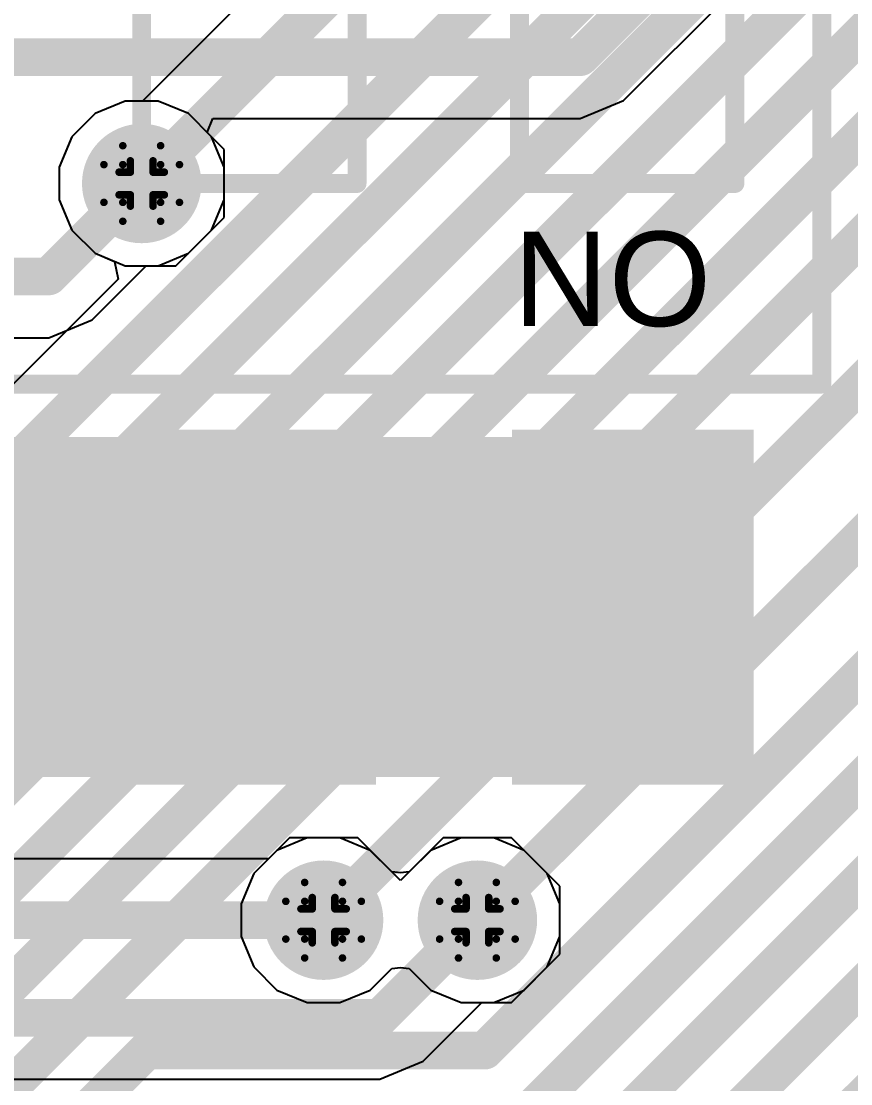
# Model space of a CAD drawing. Header units: inches. Extents: x -4 to 5258, y -4 to 5281.
# Drawn here: x 37.05 to 42.62, y 32.5 to 39.65 of the extents above; entities that cross this region are included whole.
import ezdxf

# ---------------------------------------------------------------- set-up
doc = ezdxf.new("R2010")
doc.units = ezdxf.units.IN
for name, color, linetype in [('Bottom Layer', 5, 'Continuous'), ('Bottom Solder', 6, 'Continuous'), ('Drill Drawing', 1, 'Continuous'), ('Layer 1', 16, 'Continuous'), ('Layer 2', 76, 'Continuous'), ('Top Layer', 1, 'Continuous'), ('Top Overlay', 2, 'Continuous'), ('Top Paste', 8, 'Continuous'), ('Top Solder', 216, 'Continuous'), ('Via Holes', 16, 'Continuous')]:
    doc.layers.add(name, color=color, linetype=linetype)
doc.styles.add('Arial', font='', dxfattribs={"height": 0.2})
doc.styles.get('Arial').set_extended_font_data('Arial')

# ---------------------------------------------------------------- blocks, each defined once
blk = doc.blocks.new('DSIC03LSGET_37')
at = {"layer": 'Top Layer'}
for points in [[(3.357, 3.302), (5.643, 3.302), (5.643, 1.778), (3.357, 1.778)], [(3.357, 0.762), (5.643, 0.762), (5.643, -0.762), (3.357, -0.762)]]:
    blk.add_hatch(color=1, dxfattribs=at).paths.add_polyline_path(points)
at = {"layer": 'Top Paste'}
for points in [[(3.357, 3.302), (5.643, 3.302), (5.643, 1.778), (3.357, 1.778)], [(3.357, 0.762), (5.643, 0.762), (5.643, -0.762), (3.357, -0.762)]]:
    blk.add_hatch(color=8, dxfattribs=at).paths.add_polyline_path(points)
at = {"layer": 'Top Solder'}
for points in [[(3.3062, 3.3528), (5.6938, 3.3528), (5.6938, 1.7272), (3.3062, 1.7272)], [(3.3062, 0.8128), (5.6938, 0.8128), (5.6938, -0.8128), (3.3062, -0.8128)]]:
    blk.add_hatch(color=216, dxfattribs=at).paths.add_polyline_path(points)
at = {"layer": 'Top Overlay'}
for points in [[(3, 3.81, 0.127, 0.127, 0), (-3, 3.81, 0.127, 0.127, 0)], [(3, -3.81, 0.127, 0.127, 0), (3, 3.81, 0.127, 0.127, 0)], [(1.651, 3.2258, 0.127, 0.127, 0), (-1.4986, 3.2258, 0.127, 0.127, 0)], [(1.651, 1.778, 0.127, 0.127, 0), (1.651, 3.2258, 0.127, 0.127, 0)], [(1.651, 1.778, 0.127, 0.127, 0), (-1.4986, 1.778, 0.127, 0.127, 0)], [(1.651, 0.6858, 0.127, 0.127, 0), (-1.4986, 0.6858, 0.127, 0.127, 0)], [(1.651, -0.762, 0.127, 0.127, 0), (1.651, 0.6858, 0.127, 0.127, 0)], [(1.651, -0.762, 0.127, 0.127, 0), (-1.4986, -0.762, 0.127, 0.127, 0)]]:
    blk.add_lwpolyline(points, format="xyseb", dxfattribs=at)
for points in [[(2.9682, 3.81, 0.0635, 0.0635, 1), (3.0317, 3.81, 0.0635, 0.0635, 1)], [(2.9682, 3.81, 0.0635, 0.0635, 1), (3.0317, 3.81, 0.0635, 0.0635, 1)], [(1.6193, 3.2258, 0.0635, 0.0635, 1), (1.6828, 3.2258, 0.0635, 0.0635, 1)], [(1.6193, 3.2258, 0.0635, 0.0635, 1), (1.6828, 3.2258, 0.0635, 0.0635, 1)], [(1.6192, 1.778, 0.0635, 0.0635, 1), (1.6827, 1.778, 0.0635, 0.0635, 1)], [(1.6192, 1.778, 0.0635, 0.0635, 1), (1.6827, 1.778, 0.0635, 0.0635, 1)], [(1.6193, 0.6858, 0.0635, 0.0635, 1), (1.6827, 0.6858, 0.0635, 0.0635, 1)], [(1.6193, 0.6858, 0.0635, 0.0635, 1), (1.6827, 0.6858, 0.0635, 0.0635, 1)], [(1.6193, -0.762, 0.0635, 0.0635, 1), (1.6827, -0.762, 0.0635, 0.0635, 1)], [(1.6193, -0.762, 0.0635, 0.0635, 1), (1.6827, -0.762, 0.0635, 0.0635, 1)]]:
    blk.add_lwpolyline(points, format="xyseb", close=True, dxfattribs=at)
at = {"layer": 'Top Overlay', "style": 'Arial'}
blk.add_text('ON', height=0.635, rotation=-90, dxfattribs=at).set_placement((1.9744, 3.0664))

msp = doc.modelspace()

# ---------------------------------------------------------------- hatches: boundary and pattern name
at = {"layer": 'Bottom Layer'}
h = msp.add_hatch(color=5, dxfattribs=at)
edge = h.paths.add_edge_path()
edge.add_arc((37.8583, 38.5571), 0.3, 0, 360)
h = msp.add_hatch(color=5, dxfattribs=at)
edge = h.paths.add_edge_path()
edge.add_arc((39.081, 33.6028), 0.3, 0, 360)
h = msp.add_hatch(color=5, dxfattribs=at)
edge = h.paths.add_edge_path()
edge.add_arc((40.115, 33.6028), 0.3, 0, 360)
at = {"layer": 'Bottom Solder'}
h = msp.add_hatch(color=6, dxfattribs=at)
edge = h.paths.add_edge_path()
edge.add_arc((37.8583, 38.5571), 0.4016, 0, 360)
h = msp.add_hatch(color=6, dxfattribs=at)
edge = h.paths.add_edge_path()
edge.add_arc((39.081, 33.6028), 0.4016, 0, 360)
h = msp.add_hatch(color=6, dxfattribs=at)
edge = h.paths.add_edge_path()
edge.add_arc((40.115, 33.6028), 0.4016, 0, 360)
at = {"layer": 'Layer 1'}
h = msp.add_hatch(color=16, dxfattribs=at)
edge = h.paths.add_edge_path()
edge.add_arc((37.8583, 38.5571), 0.3, 0, 360)
h = msp.add_hatch(color=16, dxfattribs=at)
edge = h.paths.add_edge_path()
edge.add_arc((39.081, 33.6028), 0.3, 0, 360)
h = msp.add_hatch(color=16, dxfattribs=at)
edge = h.paths.add_edge_path()
edge.add_arc((40.115, 33.6028), 0.3, 0, 360)
at = {"layer": 'Layer 2'}
h = msp.add_hatch(color=76, dxfattribs=at)
edge = h.paths.add_edge_path()
edge.add_arc((37.8583, 38.5571), 0.3, 0, 360)
h = msp.add_hatch(color=76, dxfattribs=at)
edge = h.paths.add_edge_path()
edge.add_arc((39.081, 33.6028), 0.3, 0, 360)
h = msp.add_hatch(color=76, dxfattribs=at)
edge = h.paths.add_edge_path()
edge.add_arc((40.115, 33.6028), 0.3, 0, 360)
at = {"layer": 'Top Layer'}
h = msp.add_hatch(color=1, dxfattribs=at)
edge = h.paths.add_edge_path()
edge.add_arc((37.8583, 38.5571), 0.3, 0, 360)
msp.add_hatch(color=1, dxfattribs=at).paths.add_polyline_path([(34.6645, 34.5652), (41.9223, 34.5652), (41.9223, 36.8512), (34.6645, 36.8512)])
h = msp.add_hatch(color=1, dxfattribs=at)
edge = h.paths.add_edge_path()
edge.add_arc((39.081, 33.6028), 0.3, 0, 360)
h = msp.add_hatch(color=1, dxfattribs=at)
edge = h.paths.add_edge_path()
edge.add_arc((40.115, 33.6028), 0.3, 0, 360)
at = {"layer": 'Top Solder'}
h = msp.add_hatch(color=216, dxfattribs=at)
edge = h.paths.add_edge_path()
edge.add_arc((37.8583, 38.5571), 0.4016, 0, 360)
h = msp.add_hatch(color=216, dxfattribs=at)
edge = h.paths.add_edge_path()
edge.add_arc((39.081, 33.6028), 0.4016, 0, 360)
h = msp.add_hatch(color=216, dxfattribs=at)
edge = h.paths.add_edge_path()
edge.add_arc((40.115, 33.6028), 0.4016, 0, 360)
at = {"layer": 'Via Holes'}
h = msp.add_hatch(color=7, dxfattribs=at)
edge = h.paths.add_edge_path()
edge.add_arc((37.8583, 38.5571), 0.15, 0, 360)
h = msp.add_hatch(color=7, dxfattribs=at)
edge = h.paths.add_edge_path()
edge.add_arc((39.081, 33.6028), 0.15, 0, 360)
h = msp.add_hatch(color=7, dxfattribs=at)
edge = h.paths.add_edge_path()
edge.add_arc((40.115, 33.6028), 0.15, 0, 360)

# ---------------------------------------------------------------- linework, layer by layer
at = {"layer": 'Bottom Layer'}
for p, q in [((37.7481, 39.1111), (37.5444, 39.0268)), ((37.9685, 39.1111), (37.7481, 39.1111)), ((38.1721, 39.0268), (37.9685, 39.1111)), ((37.5444, 39.0268), (37.3886, 38.871)), ((38.3279, 38.871), (38.1721, 39.0268)), ((37.3886, 38.871), (37.3043, 38.6673)), ((38.4123, 38.6673), (38.3279, 38.871)), ((37.3043, 38.6673), (37.3043, 38.4469)), ((38.4123, 38.4469), (38.4123, 38.6673)), ((37.3043, 38.4469), (37.3886, 38.2433)), ((38.3279, 38.2433), (38.4123, 38.4469)), ((37.3886, 38.2433), (37.5444, 38.0875)), ((38.1721, 38.0875), (38.3279, 38.2433)), ((37.5444, 38.0875), (37.7481, 38.0031)), ((37.9685, 38.0031), (38.1721, 38.0875)), ((37.7481, 38.0031), (37.9685, 38.0031)), ((38.9708, 34.1568), (38.7672, 34.0725)), ((39.1912, 34.1568), (38.9708, 34.1568)), ((39.3948, 34.0725), (39.1912, 34.1568)), ((40.0048, 34.1568), (39.8012, 34.0725)), ((40.2252, 34.1568), (40.0048, 34.1568)), ((40.4288, 34.0725), (40.2252, 34.1568)), ((38.7672, 34.0725), (38.6113, 33.9166)), ((39.5398, 33.9275), (39.3948, 34.0725)), ((39.8012, 34.0725), (39.6561, 33.9275)), ((40.5846, 33.9166), (40.4288, 34.0725)), ((38.6113, 33.9166), (38.527, 33.713)), ((39.598, 33.9215), (39.5398, 33.9275)), ((39.6561, 33.9275), (39.598, 33.9215)), ((40.669, 33.713), (40.5846, 33.9166)), ((38.527, 33.713), (38.527, 33.4926)), ((40.669, 33.4926), (40.669, 33.713)), ((38.527, 33.4926), (38.6113, 33.289)), ((40.5846, 33.289), (40.669, 33.4926)), ((38.6113, 33.289), (38.7672, 33.1332)), ((39.3948, 33.1332), (39.5398, 33.2782)), ((39.5398, 33.2782), (39.598, 33.2842)), ((39.598, 33.2842), (39.6561, 33.2782)), ((39.6561, 33.2782), (39.8012, 33.1332)), ((40.4288, 33.1332), (40.5846, 33.289)), ((38.7672, 33.1332), (38.9708, 33.0488)), ((39.1912, 33.0488), (39.3948, 33.1332)), ((39.8012, 33.1332), (40.0048, 33.0488)), ((40.2252, 33.0488), (40.4288, 33.1332)), ((38.9708, 33.0488), (39.1912, 33.0488)), ((40.0048, 33.0488), (40.2252, 33.0488))]:
    msp.add_line(p, q, dxfattribs=at)
at = {"layer": 'Drill Drawing'}
for points in [[(37.7313, 38.6841, 0.0508, 0.0508, 0), (37.7313, 38.8111, 0.0508, 0.0508, 0)], [(37.7313, 38.8111, 0.0508, 0.0508, 0), (37.9853, 38.8111, 0.0508, 0.0508, 0)], [(37.9853, 38.6841, 0.0508, 0.0508, 0), (37.9853, 38.8111, 0.0508, 0.0508, 0)], [(37.7821, 38.6333, 0.0508, 0.0508, 0), (37.7821, 38.7095, 0.0508, 0.0508, 0)], [(37.7821, 38.7095, 0.0508, 0.0508, 0), (37.9345, 38.7095, 0.0508, 0.0508, 0)], [(37.9345, 38.6333, 0.0508, 0.0508, 0), (37.9345, 38.7095, 0.0508, 0.0508, 0)], [(37.6043, 38.4301, 0.0508, 0.0508, 0), (37.6043, 38.6841, 0.0508, 0.0508, 0)], [(37.6043, 38.6841, 0.0508, 0.0508, 0), (37.7313, 38.6841, 0.0508, 0.0508, 0)], [(37.7059, 38.4809, 0.0508, 0.0508, 0), (37.7059, 38.6333, 0.0508, 0.0508, 0)], [(37.7059, 38.6333, 0.0508, 0.0508, 0), (37.7821, 38.6333, 0.0508, 0.0508, 0)], [(37.9345, 38.6333, 0.0508, 0.0508, 0), (38.0107, 38.6333, 0.0508, 0.0508, 0)], [(37.9853, 38.6841, 0.0508, 0.0508, 0), (38.1123, 38.6841, 0.0508, 0.0508, 0)], [(38.0107, 38.4809, 0.0508, 0.0508, 0), (38.0107, 38.6333, 0.0508, 0.0508, 0)], [(38.1123, 38.4301, 0.0508, 0.0508, 0), (38.1123, 38.6841, 0.0508, 0.0508, 0)], [(37.6043, 38.4301, 0.0508, 0.0508, 0), (37.7313, 38.4301, 0.0508, 0.0508, 0)], [(37.7059, 38.4809, 0.0508, 0.0508, 0), (37.7821, 38.4809, 0.0508, 0.0508, 0)], [(37.7313, 38.3031, 0.0508, 0.0508, 0), (37.7313, 38.4301, 0.0508, 0.0508, 0)], [(37.7821, 38.4047, 0.0508, 0.0508, 0), (37.7821, 38.4809, 0.0508, 0.0508, 0)], [(37.9345, 38.4809, 0.0508, 0.0508, 0), (38.0107, 38.4809, 0.0508, 0.0508, 0)], [(37.9345, 38.4047, 0.0508, 0.0508, 0), (37.9345, 38.4809, 0.0508, 0.0508, 0)], [(37.9853, 38.4301, 0.0508, 0.0508, 0), (38.1123, 38.4301, 0.0508, 0.0508, 0)], [(37.9853, 38.3031, 0.0508, 0.0508, 0), (37.9853, 38.4301, 0.0508, 0.0508, 0)], [(37.7821, 38.4047, 0.0508, 0.0508, 0), (37.9345, 38.4047, 0.0508, 0.0508, 0)], [(37.7313, 38.3031, 0.0508, 0.0508, 0), (37.9853, 38.3031, 0.0508, 0.0508, 0)], [(38.954, 33.7298, 0.0508, 0.0508, 0), (38.954, 33.8568, 0.0508, 0.0508, 0)], [(38.954, 33.8568, 0.0508, 0.0508, 0), (39.208, 33.8568, 0.0508, 0.0508, 0)], [(39.208, 33.7298, 0.0508, 0.0508, 0), (39.208, 33.8568, 0.0508, 0.0508, 0)], [(39.988, 33.7298, 0.0508, 0.0508, 0), (39.988, 33.8568, 0.0508, 0.0508, 0)], [(39.988, 33.8568, 0.0508, 0.0508, 0), (40.242, 33.8568, 0.0508, 0.0508, 0)], [(40.242, 33.7298, 0.0508, 0.0508, 0), (40.242, 33.8568, 0.0508, 0.0508, 0)], [(38.827, 33.4758, 0.0508, 0.0508, 0), (38.827, 33.7298, 0.0508, 0.0508, 0)], [(38.827, 33.7298, 0.0508, 0.0508, 0), (38.954, 33.7298, 0.0508, 0.0508, 0)], [(39.0048, 33.679, 0.0508, 0.0508, 0), (39.0048, 33.7552, 0.0508, 0.0508, 0)], [(39.0048, 33.7552, 0.0508, 0.0508, 0), (39.1572, 33.7552, 0.0508, 0.0508, 0)], [(39.1572, 33.679, 0.0508, 0.0508, 0), (39.1572, 33.7552, 0.0508, 0.0508, 0)], [(39.208, 33.7298, 0.0508, 0.0508, 0), (39.335, 33.7298, 0.0508, 0.0508, 0)], [(39.335, 33.4758, 0.0508, 0.0508, 0), (39.335, 33.7298, 0.0508, 0.0508, 0)], [(39.861, 33.4758, 0.0508, 0.0508, 0), (39.861, 33.7298, 0.0508, 0.0508, 0)], [(39.861, 33.7298, 0.0508, 0.0508, 0), (39.988, 33.7298, 0.0508, 0.0508, 0)], [(40.0388, 33.679, 0.0508, 0.0508, 0), (40.0388, 33.7552, 0.0508, 0.0508, 0)], [(40.0388, 33.7552, 0.0508, 0.0508, 0), (40.1912, 33.7552, 0.0508, 0.0508, 0)], [(40.1912, 33.679, 0.0508, 0.0508, 0), (40.1912, 33.7552, 0.0508, 0.0508, 0)], [(40.242, 33.7298, 0.0508, 0.0508, 0), (40.369, 33.7298, 0.0508, 0.0508, 0)], [(40.369, 33.4758, 0.0508, 0.0508, 0), (40.369, 33.7298, 0.0508, 0.0508, 0)], [(38.9286, 33.5266, 0.0508, 0.0508, 0), (38.9286, 33.679, 0.0508, 0.0508, 0)], [(38.9286, 33.679, 0.0508, 0.0508, 0), (39.0048, 33.679, 0.0508, 0.0508, 0)], [(39.1572, 33.679, 0.0508, 0.0508, 0), (39.2334, 33.679, 0.0508, 0.0508, 0)], [(39.2334, 33.5266, 0.0508, 0.0508, 0), (39.2334, 33.679, 0.0508, 0.0508, 0)], [(39.9626, 33.5266, 0.0508, 0.0508, 0), (39.9626, 33.679, 0.0508, 0.0508, 0)], [(39.9626, 33.679, 0.0508, 0.0508, 0), (40.0388, 33.679, 0.0508, 0.0508, 0)], [(40.1912, 33.679, 0.0508, 0.0508, 0), (40.2674, 33.679, 0.0508, 0.0508, 0)], [(40.2674, 33.5266, 0.0508, 0.0508, 0), (40.2674, 33.679, 0.0508, 0.0508, 0)], [(38.9286, 33.5266, 0.0508, 0.0508, 0), (39.0048, 33.5266, 0.0508, 0.0508, 0)], [(39.0048, 33.4504, 0.0508, 0.0508, 0), (39.0048, 33.5266, 0.0508, 0.0508, 0)], [(39.1572, 33.5266, 0.0508, 0.0508, 0), (39.2334, 33.5266, 0.0508, 0.0508, 0)], [(39.1572, 33.4504, 0.0508, 0.0508, 0), (39.1572, 33.5266, 0.0508, 0.0508, 0)], [(39.9626, 33.5266, 0.0508, 0.0508, 0), (40.0388, 33.5266, 0.0508, 0.0508, 0)], [(40.0388, 33.4504, 0.0508, 0.0508, 0), (40.0388, 33.5266, 0.0508, 0.0508, 0)], [(40.1912, 33.5266, 0.0508, 0.0508, 0), (40.2674, 33.5266, 0.0508, 0.0508, 0)], [(40.1912, 33.4504, 0.0508, 0.0508, 0), (40.1912, 33.5266, 0.0508, 0.0508, 0)], [(38.827, 33.4758, 0.0508, 0.0508, 0), (38.954, 33.4758, 0.0508, 0.0508, 0)], [(38.954, 33.3488, 0.0508, 0.0508, 0), (38.954, 33.4758, 0.0508, 0.0508, 0)], [(39.0048, 33.4504, 0.0508, 0.0508, 0), (39.1572, 33.4504, 0.0508, 0.0508, 0)], [(39.208, 33.4758, 0.0508, 0.0508, 0), (39.335, 33.4758, 0.0508, 0.0508, 0)], [(39.208, 33.3488, 0.0508, 0.0508, 0), (39.208, 33.4758, 0.0508, 0.0508, 0)], [(39.861, 33.4758, 0.0508, 0.0508, 0), (39.988, 33.4758, 0.0508, 0.0508, 0)], [(39.988, 33.3488, 0.0508, 0.0508, 0), (39.988, 33.4758, 0.0508, 0.0508, 0)], [(40.0388, 33.4504, 0.0508, 0.0508, 0), (40.1912, 33.4504, 0.0508, 0.0508, 0)], [(40.242, 33.4758, 0.0508, 0.0508, 0), (40.369, 33.4758, 0.0508, 0.0508, 0)], [(40.242, 33.3488, 0.0508, 0.0508, 0), (40.242, 33.4758, 0.0508, 0.0508, 0)], [(38.954, 33.3488, 0.0508, 0.0508, 0), (39.208, 33.3488, 0.0508, 0.0508, 0)], [(39.988, 33.3488, 0.0508, 0.0508, 0), (40.242, 33.3488, 0.0508, 0.0508, 0)]]:
    msp.add_lwpolyline(points, format="xyseb", dxfattribs=at)
for points in [[(37.7186, 38.8111, 0.0254, 0.0254, 1), (37.744, 38.8111, 0.0254, 0.0254, 1)], [(37.7186, 38.8111, 0.0254, 0.0254, 1), (37.744, 38.8111, 0.0254, 0.0254, 1)], [(37.9726, 38.8111, 0.0254, 0.0254, 1), (37.998, 38.8111, 0.0254, 0.0254, 1)], [(37.9726, 38.8111, 0.0254, 0.0254, 1), (37.998, 38.8111, 0.0254, 0.0254, 1)], [(37.7694, 38.7095, 0.0254, 0.0254, 1), (37.7948, 38.7095, 0.0254, 0.0254, 1)], [(37.7694, 38.7095, 0.0254, 0.0254, 1), (37.7948, 38.7095, 0.0254, 0.0254, 1)], [(37.9218, 38.7095, 0.0254, 0.0254, 1), (37.9472, 38.7095, 0.0254, 0.0254, 1)], [(37.9218, 38.7095, 0.0254, 0.0254, 1), (37.9472, 38.7095, 0.0254, 0.0254, 1)], [(37.5916, 38.6841, 0.0254, 0.0254, 1), (37.617, 38.6841, 0.0254, 0.0254, 1)], [(37.5916, 38.6841, 0.0254, 0.0254, 1), (37.617, 38.6841, 0.0254, 0.0254, 1)], [(37.6932, 38.6333, 0.0254, 0.0254, 1), (37.7186, 38.6333, 0.0254, 0.0254, 1)], [(37.6932, 38.6333, 0.0254, 0.0254, 1), (37.7186, 38.6333, 0.0254, 0.0254, 1)], [(37.7186, 38.6841, 0.0254, 0.0254, 1), (37.744, 38.6841, 0.0254, 0.0254, 1)], [(37.7186, 38.6841, 0.0254, 0.0254, 1), (37.744, 38.6841, 0.0254, 0.0254, 1)], [(37.7694, 38.6333, 0.0254, 0.0254, 1), (37.7948, 38.6333, 0.0254, 0.0254, 1)], [(37.7694, 38.6333, 0.0254, 0.0254, 1), (37.7948, 38.6333, 0.0254, 0.0254, 1)], [(37.9218, 38.6333, 0.0254, 0.0254, 1), (37.9472, 38.6333, 0.0254, 0.0254, 1)], [(37.9218, 38.6333, 0.0254, 0.0254, 1), (37.9472, 38.6333, 0.0254, 0.0254, 1)], [(37.9726, 38.6841, 0.0254, 0.0254, 1), (37.998, 38.6841, 0.0254, 0.0254, 1)], [(37.9726, 38.6841, 0.0254, 0.0254, 1), (37.998, 38.6841, 0.0254, 0.0254, 1)], [(37.998, 38.6333, 0.0254, 0.0254, 1), (38.0234, 38.6333, 0.0254, 0.0254, 1)], [(37.998, 38.6333, 0.0254, 0.0254, 1), (38.0234, 38.6333, 0.0254, 0.0254, 1)], [(38.0996, 38.6841, 0.0254, 0.0254, 1), (38.125, 38.6841, 0.0254, 0.0254, 1)], [(38.0996, 38.6841, 0.0254, 0.0254, 1), (38.125, 38.6841, 0.0254, 0.0254, 1)], [(37.5916, 38.4301, 0.0254, 0.0254, 1), (37.617, 38.4301, 0.0254, 0.0254, 1)], [(37.5916, 38.4301, 0.0254, 0.0254, 1), (37.617, 38.4301, 0.0254, 0.0254, 1)], [(37.6932, 38.4809, 0.0254, 0.0254, 1), (37.7186, 38.4809, 0.0254, 0.0254, 1)], [(37.6932, 38.4809, 0.0254, 0.0254, 1), (37.7186, 38.4809, 0.0254, 0.0254, 1)], [(37.7186, 38.4301, 0.0254, 0.0254, 1), (37.744, 38.4301, 0.0254, 0.0254, 1)], [(37.7186, 38.4301, 0.0254, 0.0254, 1), (37.744, 38.4301, 0.0254, 0.0254, 1)], [(37.7694, 38.4809, 0.0254, 0.0254, 1), (37.7948, 38.4809, 0.0254, 0.0254, 1)], [(37.7694, 38.4809, 0.0254, 0.0254, 1), (37.7948, 38.4809, 0.0254, 0.0254, 1)], [(37.9218, 38.4809, 0.0254, 0.0254, 1), (37.9472, 38.4809, 0.0254, 0.0254, 1)], [(37.9218, 38.4809, 0.0254, 0.0254, 1), (37.9472, 38.4809, 0.0254, 0.0254, 1)], [(37.9726, 38.4301, 0.0254, 0.0254, 1), (37.998, 38.4301, 0.0254, 0.0254, 1)], [(37.9726, 38.4301, 0.0254, 0.0254, 1), (37.998, 38.4301, 0.0254, 0.0254, 1)], [(37.998, 38.4809, 0.0254, 0.0254, 1), (38.0234, 38.4809, 0.0254, 0.0254, 1)], [(37.998, 38.4809, 0.0254, 0.0254, 1), (38.0234, 38.4809, 0.0254, 0.0254, 1)], [(38.0996, 38.4301, 0.0254, 0.0254, 1), (38.125, 38.4301, 0.0254, 0.0254, 1)], [(38.0996, 38.4301, 0.0254, 0.0254, 1), (38.125, 38.4301, 0.0254, 0.0254, 1)], [(37.7694, 38.4047, 0.0254, 0.0254, 1), (37.7948, 38.4047, 0.0254, 0.0254, 1)], [(37.7694, 38.4047, 0.0254, 0.0254, 1), (37.7948, 38.4047, 0.0254, 0.0254, 1)], [(37.9218, 38.4047, 0.0254, 0.0254, 1), (37.9472, 38.4047, 0.0254, 0.0254, 1)], [(37.9218, 38.4047, 0.0254, 0.0254, 1), (37.9472, 38.4047, 0.0254, 0.0254, 1)], [(37.7186, 38.3031, 0.0254, 0.0254, 1), (37.744, 38.3031, 0.0254, 0.0254, 1)], [(37.7186, 38.3031, 0.0254, 0.0254, 1), (37.744, 38.3031, 0.0254, 0.0254, 1)], [(37.9726, 38.3031, 0.0254, 0.0254, 1), (37.998, 38.3031, 0.0254, 0.0254, 1)], [(37.9726, 38.3031, 0.0254, 0.0254, 1), (37.998, 38.3031, 0.0254, 0.0254, 1)], [(38.9413, 33.8568, 0.0254, 0.0254, 1), (38.9667, 33.8568, 0.0254, 0.0254, 1)], [(38.9413, 33.8568, 0.0254, 0.0254, 1), (38.9667, 33.8568, 0.0254, 0.0254, 1)], [(39.1953, 33.8568, 0.0254, 0.0254, 1), (39.2207, 33.8568, 0.0254, 0.0254, 1)], [(39.1953, 33.8568, 0.0254, 0.0254, 1), (39.2207, 33.8568, 0.0254, 0.0254, 1)], [(39.9753, 33.8568, 0.0254, 0.0254, 1), (40.0007, 33.8568, 0.0254, 0.0254, 1)], [(39.9753, 33.8568, 0.0254, 0.0254, 1), (40.0007, 33.8568, 0.0254, 0.0254, 1)], [(40.2293, 33.8568, 0.0254, 0.0254, 1), (40.2547, 33.8568, 0.0254, 0.0254, 1)], [(40.2293, 33.8568, 0.0254, 0.0254, 1), (40.2547, 33.8568, 0.0254, 0.0254, 1)], [(38.8143, 33.7298, 0.0254, 0.0254, 1), (38.8397, 33.7298, 0.0254, 0.0254, 1)], [(38.8143, 33.7298, 0.0254, 0.0254, 1), (38.8397, 33.7298, 0.0254, 0.0254, 1)], [(38.9413, 33.7298, 0.0254, 0.0254, 1), (38.9667, 33.7298, 0.0254, 0.0254, 1)], [(38.9413, 33.7298, 0.0254, 0.0254, 1), (38.9667, 33.7298, 0.0254, 0.0254, 1)], [(38.9921, 33.7552, 0.0254, 0.0254, 1), (39.0175, 33.7552, 0.0254, 0.0254, 1)], [(38.9921, 33.7552, 0.0254, 0.0254, 1), (39.0175, 33.7552, 0.0254, 0.0254, 1)], [(39.1445, 33.7552, 0.0254, 0.0254, 1), (39.1699, 33.7552, 0.0254, 0.0254, 1)], [(39.1445, 33.7552, 0.0254, 0.0254, 1), (39.1699, 33.7552, 0.0254, 0.0254, 1)], [(39.1953, 33.7298, 0.0254, 0.0254, 1), (39.2207, 33.7298, 0.0254, 0.0254, 1)], [(39.1953, 33.7298, 0.0254, 0.0254, 1), (39.2207, 33.7298, 0.0254, 0.0254, 1)], [(39.3223, 33.7298, 0.0254, 0.0254, 1), (39.3477, 33.7298, 0.0254, 0.0254, 1)], [(39.3223, 33.7298, 0.0254, 0.0254, 1), (39.3477, 33.7298, 0.0254, 0.0254, 1)], [(39.8483, 33.7298, 0.0254, 0.0254, 1), (39.8737, 33.7298, 0.0254, 0.0254, 1)], [(39.8483, 33.7298, 0.0254, 0.0254, 1), (39.8737, 33.7298, 0.0254, 0.0254, 1)], [(39.9753, 33.7298, 0.0254, 0.0254, 1), (40.0007, 33.7298, 0.0254, 0.0254, 1)], [(39.9753, 33.7298, 0.0254, 0.0254, 1), (40.0007, 33.7298, 0.0254, 0.0254, 1)], [(40.0261, 33.7552, 0.0254, 0.0254, 1), (40.0515, 33.7552, 0.0254, 0.0254, 1)], [(40.0261, 33.7552, 0.0254, 0.0254, 1), (40.0515, 33.7552, 0.0254, 0.0254, 1)], [(40.1785, 33.7552, 0.0254, 0.0254, 1), (40.2039, 33.7552, 0.0254, 0.0254, 1)], [(40.1785, 33.7552, 0.0254, 0.0254, 1), (40.2039, 33.7552, 0.0254, 0.0254, 1)], [(40.2293, 33.7298, 0.0254, 0.0254, 1), (40.2547, 33.7298, 0.0254, 0.0254, 1)], [(40.2293, 33.7298, 0.0254, 0.0254, 1), (40.2547, 33.7298, 0.0254, 0.0254, 1)], [(40.3563, 33.7298, 0.0254, 0.0254, 1), (40.3817, 33.7298, 0.0254, 0.0254, 1)], [(40.3563, 33.7298, 0.0254, 0.0254, 1), (40.3817, 33.7298, 0.0254, 0.0254, 1)], [(38.9159, 33.679, 0.0254, 0.0254, 1), (38.9413, 33.679, 0.0254, 0.0254, 1)], [(38.9159, 33.679, 0.0254, 0.0254, 1), (38.9413, 33.679, 0.0254, 0.0254, 1)], [(38.9921, 33.679, 0.0254, 0.0254, 1), (39.0175, 33.679, 0.0254, 0.0254, 1)], [(38.9921, 33.679, 0.0254, 0.0254, 1), (39.0175, 33.679, 0.0254, 0.0254, 1)], [(39.1445, 33.679, 0.0254, 0.0254, 1), (39.1699, 33.679, 0.0254, 0.0254, 1)], [(39.1445, 33.679, 0.0254, 0.0254, 1), (39.1699, 33.679, 0.0254, 0.0254, 1)], [(39.2207, 33.679, 0.0254, 0.0254, 1), (39.2461, 33.679, 0.0254, 0.0254, 1)], [(39.2207, 33.679, 0.0254, 0.0254, 1), (39.2461, 33.679, 0.0254, 0.0254, 1)], [(39.9499, 33.679, 0.0254, 0.0254, 1), (39.9753, 33.679, 0.0254, 0.0254, 1)], [(39.9499, 33.679, 0.0254, 0.0254, 1), (39.9753, 33.679, 0.0254, 0.0254, 1)], [(40.0261, 33.679, 0.0254, 0.0254, 1), (40.0515, 33.679, 0.0254, 0.0254, 1)], [(40.0261, 33.679, 0.0254, 0.0254, 1), (40.0515, 33.679, 0.0254, 0.0254, 1)], [(40.1785, 33.679, 0.0254, 0.0254, 1), (40.2039, 33.679, 0.0254, 0.0254, 1)], [(40.1785, 33.679, 0.0254, 0.0254, 1), (40.2039, 33.679, 0.0254, 0.0254, 1)], [(40.2547, 33.679, 0.0254, 0.0254, 1), (40.2801, 33.679, 0.0254, 0.0254, 1)], [(40.2547, 33.679, 0.0254, 0.0254, 1), (40.2801, 33.679, 0.0254, 0.0254, 1)], [(38.9159, 33.5266, 0.0254, 0.0254, 1), (38.9413, 33.5266, 0.0254, 0.0254, 1)], [(38.9159, 33.5266, 0.0254, 0.0254, 1), (38.9413, 33.5266, 0.0254, 0.0254, 1)], [(38.9921, 33.5266, 0.0254, 0.0254, 1), (39.0175, 33.5266, 0.0254, 0.0254, 1)], [(38.9921, 33.5266, 0.0254, 0.0254, 1), (39.0175, 33.5266, 0.0254, 0.0254, 1)], [(39.1445, 33.5266, 0.0254, 0.0254, 1), (39.1699, 33.5266, 0.0254, 0.0254, 1)], [(39.1445, 33.5266, 0.0254, 0.0254, 1), (39.1699, 33.5266, 0.0254, 0.0254, 1)], [(39.2207, 33.5266, 0.0254, 0.0254, 1), (39.2461, 33.5266, 0.0254, 0.0254, 1)], [(39.2207, 33.5266, 0.0254, 0.0254, 1), (39.2461, 33.5266, 0.0254, 0.0254, 1)], [(39.9499, 33.5266, 0.0254, 0.0254, 1), (39.9753, 33.5266, 0.0254, 0.0254, 1)], [(39.9499, 33.5266, 0.0254, 0.0254, 1), (39.9753, 33.5266, 0.0254, 0.0254, 1)], [(40.0261, 33.5266, 0.0254, 0.0254, 1), (40.0515, 33.5266, 0.0254, 0.0254, 1)], [(40.0261, 33.5266, 0.0254, 0.0254, 1), (40.0515, 33.5266, 0.0254, 0.0254, 1)], [(40.1785, 33.5266, 0.0254, 0.0254, 1), (40.2039, 33.5266, 0.0254, 0.0254, 1)], [(40.1785, 33.5266, 0.0254, 0.0254, 1), (40.2039, 33.5266, 0.0254, 0.0254, 1)], [(40.2547, 33.5266, 0.0254, 0.0254, 1), (40.2801, 33.5266, 0.0254, 0.0254, 1)], [(40.2547, 33.5266, 0.0254, 0.0254, 1), (40.2801, 33.5266, 0.0254, 0.0254, 1)], [(38.8143, 33.4758, 0.0254, 0.0254, 1), (38.8397, 33.4758, 0.0254, 0.0254, 1)], [(38.8143, 33.4758, 0.0254, 0.0254, 1), (38.8397, 33.4758, 0.0254, 0.0254, 1)], [(38.9413, 33.4758, 0.0254, 0.0254, 1), (38.9667, 33.4758, 0.0254, 0.0254, 1)], [(38.9413, 33.4758, 0.0254, 0.0254, 1), (38.9667, 33.4758, 0.0254, 0.0254, 1)], [(38.9921, 33.4504, 0.0254, 0.0254, 1), (39.0175, 33.4504, 0.0254, 0.0254, 1)], [(38.9921, 33.4504, 0.0254, 0.0254, 1), (39.0175, 33.4504, 0.0254, 0.0254, 1)], [(39.1445, 33.4504, 0.0254, 0.0254, 1), (39.1699, 33.4504, 0.0254, 0.0254, 1)], [(39.1445, 33.4504, 0.0254, 0.0254, 1), (39.1699, 33.4504, 0.0254, 0.0254, 1)], [(39.1953, 33.4758, 0.0254, 0.0254, 1), (39.2207, 33.4758, 0.0254, 0.0254, 1)], [(39.1953, 33.4758, 0.0254, 0.0254, 1), (39.2207, 33.4758, 0.0254, 0.0254, 1)], [(39.3223, 33.4758, 0.0254, 0.0254, 1), (39.3477, 33.4758, 0.0254, 0.0254, 1)], [(39.3223, 33.4758, 0.0254, 0.0254, 1), (39.3477, 33.4758, 0.0254, 0.0254, 1)], [(39.8483, 33.4758, 0.0254, 0.0254, 1), (39.8737, 33.4758, 0.0254, 0.0254, 1)], [(39.8483, 33.4758, 0.0254, 0.0254, 1), (39.8737, 33.4758, 0.0254, 0.0254, 1)], [(39.9753, 33.4758, 0.0254, 0.0254, 1), (40.0007, 33.4758, 0.0254, 0.0254, 1)], [(39.9753, 33.4758, 0.0254, 0.0254, 1), (40.0007, 33.4758, 0.0254, 0.0254, 1)], [(40.0261, 33.4504, 0.0254, 0.0254, 1), (40.0515, 33.4504, 0.0254, 0.0254, 1)], [(40.0261, 33.4504, 0.0254, 0.0254, 1), (40.0515, 33.4504, 0.0254, 0.0254, 1)], [(40.1785, 33.4504, 0.0254, 0.0254, 1), (40.2039, 33.4504, 0.0254, 0.0254, 1)], [(40.1785, 33.4504, 0.0254, 0.0254, 1), (40.2039, 33.4504, 0.0254, 0.0254, 1)], [(40.2293, 33.4758, 0.0254, 0.0254, 1), (40.2547, 33.4758, 0.0254, 0.0254, 1)], [(40.2293, 33.4758, 0.0254, 0.0254, 1), (40.2547, 33.4758, 0.0254, 0.0254, 1)], [(40.3563, 33.4758, 0.0254, 0.0254, 1), (40.3817, 33.4758, 0.0254, 0.0254, 1)], [(40.3563, 33.4758, 0.0254, 0.0254, 1), (40.3817, 33.4758, 0.0254, 0.0254, 1)], [(38.9413, 33.3488, 0.0254, 0.0254, 1), (38.9667, 33.3488, 0.0254, 0.0254, 1)], [(38.9413, 33.3488, 0.0254, 0.0254, 1), (38.9667, 33.3488, 0.0254, 0.0254, 1)], [(39.1953, 33.3488, 0.0254, 0.0254, 1), (39.2207, 33.3488, 0.0254, 0.0254, 1)], [(39.1953, 33.3488, 0.0254, 0.0254, 1), (39.2207, 33.3488, 0.0254, 0.0254, 1)], [(39.9753, 33.3488, 0.0254, 0.0254, 1), (40.0007, 33.3488, 0.0254, 0.0254, 1)], [(39.9753, 33.3488, 0.0254, 0.0254, 1), (40.0007, 33.3488, 0.0254, 0.0254, 1)], [(40.2293, 33.3488, 0.0254, 0.0254, 1), (40.2547, 33.3488, 0.0254, 0.0254, 1)], [(40.2293, 33.3488, 0.0254, 0.0254, 1), (40.2547, 33.3488, 0.0254, 0.0254, 1)]]:
    msp.add_lwpolyline(points, format="xyseb", close=True, dxfattribs=at)
at = {"layer": 'Layer 1'}
for p, q in [((37.7481, 39.1111), (37.5444, 39.0268)), ((37.9685, 39.1111), (37.7481, 39.1111)), ((38.1721, 39.0268), (37.9685, 39.1111)), ((37.5444, 39.0268), (37.3886, 38.871)), ((38.3279, 38.871), (38.1721, 39.0268)), ((37.3886, 38.871), (37.3043, 38.6673)), ((38.4123, 38.6673), (38.3279, 38.871)), ((37.3043, 38.6673), (37.3043, 38.4469)), ((38.4123, 38.4469), (38.4123, 38.6673)), ((37.3043, 38.4469), (37.3886, 38.2433)), ((38.3279, 38.2433), (38.4123, 38.4469)), ((37.3886, 38.2433), (37.5444, 38.0875)), ((38.1721, 38.0875), (38.3279, 38.2433)), ((37.5444, 38.0875), (37.7481, 38.0031)), ((37.9685, 38.0031), (38.1721, 38.0875)), ((37.7481, 38.0031), (37.9685, 38.0031)), ((38.9708, 34.1568), (38.7672, 34.0725)), ((39.1912, 34.1568), (38.9708, 34.1568)), ((39.3948, 34.0725), (39.1912, 34.1568)), ((40.0048, 34.1568), (39.8012, 34.0725)), ((40.2252, 34.1568), (40.0048, 34.1568)), ((40.4288, 34.0725), (40.2252, 34.1568)), ((38.7672, 34.0725), (38.6113, 33.9166)), ((39.5398, 33.9275), (39.3948, 34.0725)), ((39.8012, 34.0725), (39.6561, 33.9275)), ((40.5846, 33.9166), (40.4288, 34.0725)), ((38.6113, 33.9166), (38.527, 33.713)), ((39.598, 33.9215), (39.5398, 33.9275)), ((39.6561, 33.9275), (39.598, 33.9215)), ((40.669, 33.713), (40.5846, 33.9166)), ((38.527, 33.713), (38.527, 33.4926)), ((40.669, 33.4926), (40.669, 33.713)), ((38.527, 33.4926), (38.6113, 33.289)), ((40.5846, 33.289), (40.669, 33.4926)), ((38.6113, 33.289), (38.7672, 33.1332)), ((39.3948, 33.1332), (39.5398, 33.2782)), ((39.5398, 33.2782), (39.598, 33.2842)), ((39.598, 33.2842), (39.6561, 33.2782)), ((39.6561, 33.2782), (39.8012, 33.1332)), ((40.4288, 33.1332), (40.5846, 33.289)), ((38.7672, 33.1332), (38.9708, 33.0488)), ((39.1912, 33.0488), (39.3948, 33.1332)), ((39.8012, 33.1332), (40.0048, 33.0488)), ((40.2252, 33.0488), (40.4288, 33.1332)), ((38.9708, 33.0488), (39.1912, 33.0488)), ((40.0048, 33.0488), (40.2252, 33.0488))]:
    msp.add_line(p, q, dxfattribs=at)
at = {"layer": 'Layer 2'}
for p, q in [((44.416, 45.6642), (37.8629, 39.1111)), ((37.7481, 39.1111), (37.5444, 39.0268)), ((37.8629, 39.1111), (37.7481, 39.1111)), ((37.5444, 39.0268), (37.3886, 38.871)), ((37.3886, 38.871), (37.3043, 38.6673)), ((37.3043, 38.6673), (37.3043, 38.4469)), ((37.3043, 38.4469), (37.3886, 38.2433)), ((37.3886, 38.2433), (37.5444, 38.0875)), ((37.5444, 38.0875), (37.6753, 38.0333)), ((37.6753, 38.0333), (37.6991, 37.9134)), ((37.6991, 37.9134), (35.6765, 35.8908))]:
    msp.add_line(p, q, dxfattribs=at)
for points in [[(37.8583, 38.5571, 0.254, 0.254, 0), (44.6907, 45.3895, 0.254, 0.254, 0)], [(30.6582, 30.3232, 0.254, 0.254, 0), (45.1664, 44.8314, 0.254, 0.254, 0)], [(30.6559, 29.6308, 0.254, 0.254, 0), (45.3273, 44.3022, 0.254, 0.254, 0)], [(30.7295, 28.964, 0.254, 0.254, 0), (45.5696, 43.8041, 0.254, 0.254, 0)], [(30.6945, 28.2465, 0.254, 0.254, 0), (45.7468, 43.2988, 0.254, 0.254, 0)], [(30.7594, 27.6289, 0.254, 0.254, 0), (45.9467, 42.8162, 0.254, 0.254, 0)], [(30.8317, 27.0187, 0.254, 0.254, 0), (46.1466, 42.3336, 0.254, 0.254, 0)], [(30.8669, 26.3714, 0.254, 0.254, 0), (46.3465, 41.851, 0.254, 0.254, 0)], [(39.081, 33.6028, 0.254, 0.254, 0), (46.8466, 41.3684, 0.254, 0.254, 0)], [(40.115, 33.6028, 0.254, 0.254, 0), (47.398, 40.8858, 0.254, 0.254, 0)], [(40.1639, 32.7261, 0.254, 0.254, 0), (47.8324, 40.3946, 0.254, 0.254, 0)], [(40.3961, 32.2529, 0.254, 0.254, 0), (48.039, 39.8958, 0.254, 0.254, 0)], [(40.5486, 31.7334, 0.254, 0.254, 0), (48.2195, 39.4044, 0.254, 0.254, 0)], [(40.7911, 31.2531, 0.254, 0.254, 0), (48.4549, 38.9169, 0.254, 0.254, 0)], [(41.0546, 30.7653, 0.254, 0.254, 0), (48.5935, 38.3043, 0.254, 0.254, 0)], [(30.9009, 25.735, 0.254, 0.254, 0), (37.8919, 32.7261, 0.254, 0.254, 0)], [(37.8919, 32.7261, 0.254, 0.254, 0), (40.1639, 32.7261, 0.254, 0.254, 0)]]:
    msp.add_lwpolyline(points, format="xyseb", dxfattribs=at)
for points in [[(37.7948, 38.5571, 0.127, 0.127, 1), (37.9218, 38.5571, 0.127, 0.127, 1)], [(39.0175, 33.6028, 0.127, 0.127, 1), (39.1445, 33.6028, 0.127, 0.127, 1)], [(40.0515, 33.6028, 0.127, 0.127, 1), (40.1785, 33.6028, 0.127, 0.127, 1)], [(37.8284, 32.7261, 0.127, 0.127, 1), (37.9554, 32.7261, 0.127, 0.127, 1)], [(37.8284, 32.7261, 0.127, 0.127, 1), (37.9554, 32.7261, 0.127, 0.127, 1)], [(40.1004, 32.7261, 0.127, 0.127, 1), (40.2274, 32.7261, 0.127, 0.127, 1)], [(40.1004, 32.7261, 0.127, 0.127, 1), (40.2274, 32.7261, 0.127, 0.127, 1)]]:
    msp.add_lwpolyline(points, format="xyseb", close=True, dxfattribs=at)
at = {"layer": 'Top Layer'}
for p, q in [((41.0977, 39.1152), (42.925, 40.9425)), ((40.806, 38.9944), (41.0977, 39.1152)), ((38.2984, 38.9005), (38.3372, 38.9944)), ((38.3372, 38.9944), (40.806, 38.9944)), ((38.4123, 38.7866), (38.2984, 38.9005)), ((38.4123, 38.3277), (38.4123, 38.7866)), ((38.0877, 38.0031), (38.4123, 38.3277)), ((37.5252, 37.6408), (37.8875, 38.0031)), ((37.8875, 38.0031), (38.0877, 38.0031)), ((37.2336, 37.52), (37.5252, 37.6408)), ((32.4538, 37.52), (37.2336, 37.52)), ((38.8515, 34.1568), (38.7099, 34.0152)), ((39.3104, 34.1568), (38.8515, 34.1568)), ((39.598, 33.8693), (39.3104, 34.1568)), ((39.8855, 34.1568), (39.598, 33.8693)), ((40.3444, 34.1568), (39.8855, 34.1568)), ((40.669, 33.8323), (40.3444, 34.1568)), ((38.7099, 34.0152), (34.0608, 34.0152)), ((40.669, 33.3734), (40.669, 33.8323)), ((40.3444, 33.0488), (40.669, 33.3734)), ((39.7502, 32.6548), (40.1442, 33.0488)), ((40.1442, 33.0488), (40.3444, 33.0488)), ((39.4586, 32.534), (39.7502, 32.6548)), ((33.5873, 32.534), (39.4586, 32.534))]:
    msp.add_line(p, q, dxfattribs=at)
for points in [[(40.806, 39.4068, 0.254, 0.254, 0), (42.7542, 41.3549, 0.254, 0.254, 0)], [(35.5163, 39.4068, 0.254, 0.254, 0), (40.806, 39.4068, 0.254, 0.254, 0)], [(37.2336, 37.9324, 0.254, 0.254, 0), (37.8583, 38.5571, 0.254, 0.254, 0)], [(31.5474, 37.9324, 0.254, 0.254, 0), (37.2336, 37.9324, 0.254, 0.254, 0)], [(33.89, 33.6028, 0.254, 0.254, 0), (39.081, 33.6028, 0.254, 0.254, 0)], [(39.4586, 32.9464, 0.254, 0.254, 0), (40.115, 33.6028, 0.254, 0.254, 0)], [(33.5873, 32.9464, 0.254, 0.254, 0), (39.4586, 32.9464, 0.254, 0.254, 0)]]:
    msp.add_lwpolyline(points, format="xyseb", dxfattribs=at)
for points in [[(40.7425, 39.4068, 0.127, 0.127, 1), (40.8695, 39.4068, 0.127, 0.127, 1)], [(40.7425, 39.4068, 0.127, 0.127, 1), (40.8695, 39.4068, 0.127, 0.127, 1)], [(37.7948, 38.5571, 0.127, 0.127, 1), (37.9218, 38.5571, 0.127, 0.127, 1)], [(37.1701, 37.9324, 0.127, 0.127, 1), (37.2971, 37.9324, 0.127, 0.127, 1)], [(37.1701, 37.9324, 0.127, 0.127, 1), (37.2971, 37.9324, 0.127, 0.127, 1)], [(39.0175, 33.6028, 0.127, 0.127, 1), (39.1445, 33.6028, 0.127, 0.127, 1)], [(40.0515, 33.6028, 0.127, 0.127, 1), (40.1785, 33.6028, 0.127, 0.127, 1)], [(39.3951, 32.9464, 0.127, 0.127, 1), (39.5221, 32.9464, 0.127, 0.127, 1)], [(39.3951, 32.9464, 0.127, 0.127, 1), (39.5221, 32.9464, 0.127, 0.127, 1)]]:
    msp.add_lwpolyline(points, format="xyseb", close=True, dxfattribs=at)

# ---------------------------------------------------------------- block references
at = {"rotation": 270}
msp.add_blockref('DSIC03LSGET_37', (38.6203, 40.2081), dxfattribs=at)

doc.saveas('drawing.dxf')
